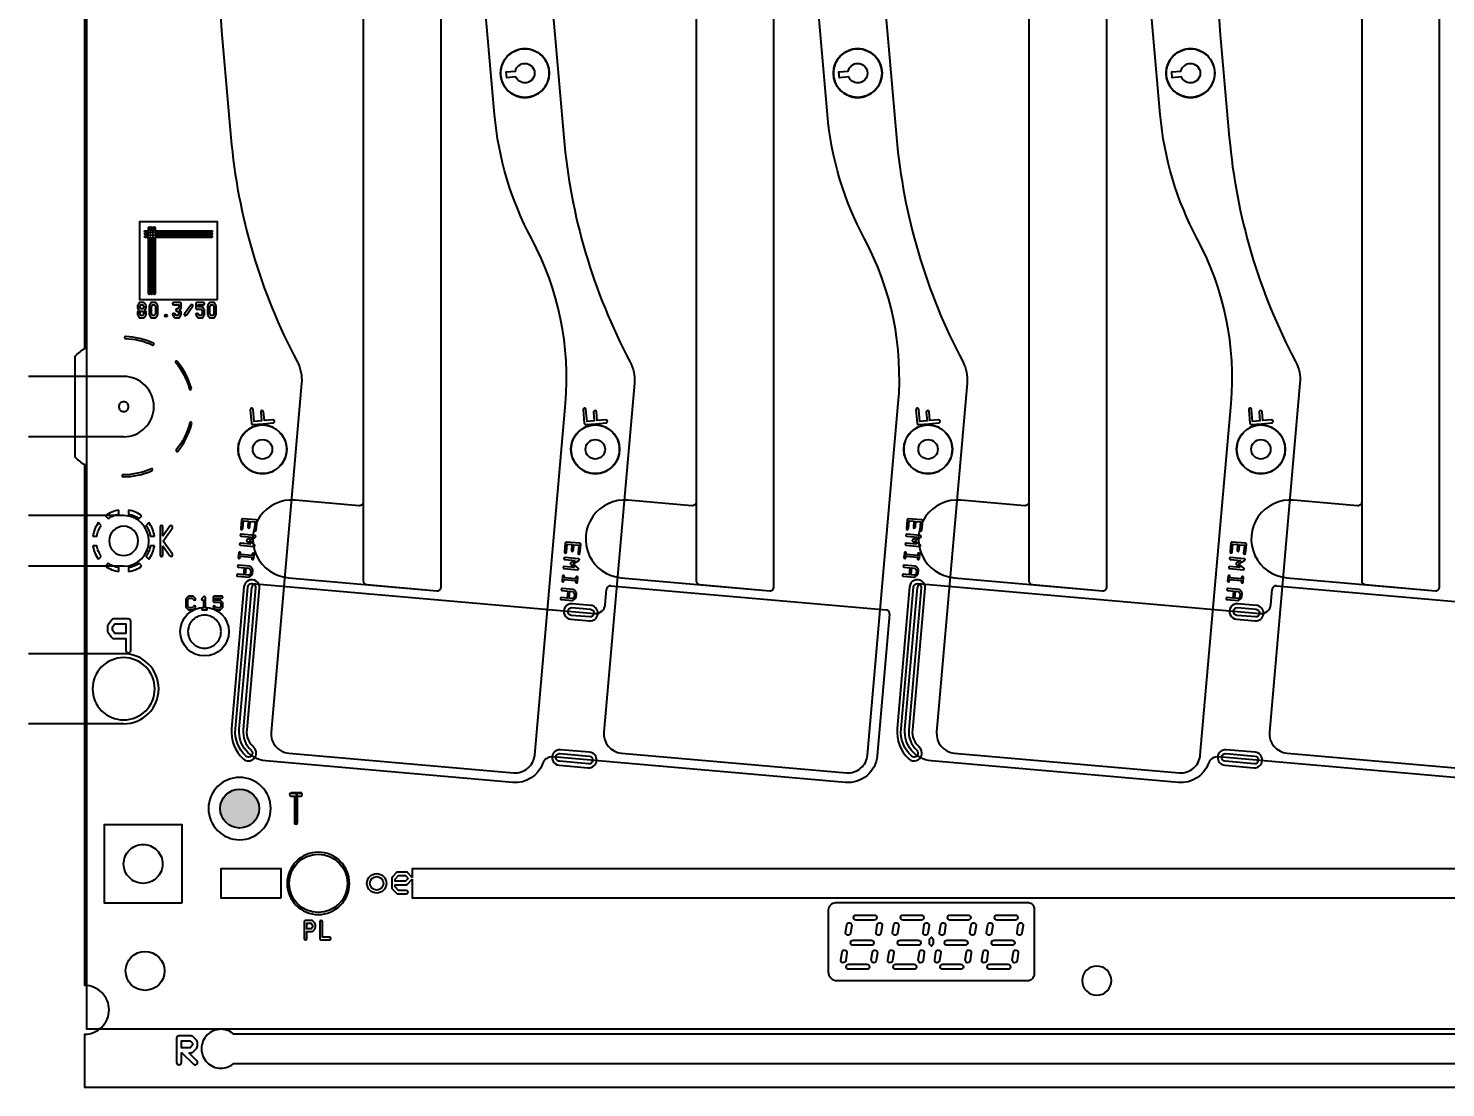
# Model space of a CAD drawing. Extents: x 2864 to 3941, y 2420 to 3182.
# Drawn here: x 3535 to 3607.8, y 2643.7 to 2698.1 of the extents above; entities that cross this region are included whole.
import ezdxf

# ---------------------------------------------------------------- set-up
doc = ezdxf.new("R2010")
doc.units = 0
for name, color, linetype in [('ada-b', 3, 'Continuous'), ('btr2_panel', 7, 'Continuous'), ('emi-panel', 2, 'Continuous'), ('emia-block-b', 5, 'Continuous')]:
    doc.layers.add(name, color=color, linetype=linetype)
doc.styles.get("Standard").update_dxf_attribs({"font": 'simplex.shx', "height": 2.7})

msp = doc.modelspace()

# ---------------------------------------------------------------- hatches: boundary and pattern name
at = {"layer": 'emia-block-b', "linetype": 'Continuous'}
msp.add_hatch(color=256, dxfattribs=at).paths.add_polyline_path([(3546.8821, 2658.02057, 1), (3544.8821, 2658.02057, 1)])

# ---------------------------------------------------------------- linework, layer by layer
at = {"layer": 'ada-b', "linetype": 'Continuous'}
for points in [[(3556.2348, 2669.41597), (3556.23502, 2731.70777, 0.440004), (3556.01759, 2731.907), (3552.41713, 2731.592, 0.388891), (3552.23456, 2731.39276), (3552.23462, 2673.78117, -0.440016), (3552.0172, 2673.58193), (3548.73462, 2673.86914, 1), (3548.38616, 2669.88432), (3556.01738, 2669.21674, 0.44002)], [(3556.23491, 2669.41598), (3556.23502, 2731.70777, 0.440004), (3556.01759, 2731.907), (3552.41713, 2731.592, 0.388891), (3552.23456, 2731.39276), (3552.23453, 2669.7309, 0.388895), (3552.41711, 2669.53166), (3556.01746, 2669.21672, 0.440063)], [(3573.3348, 2669.41597), (3573.33502, 2731.70777, 0.440004), (3573.11759, 2731.907), (3569.51713, 2731.592, 0.388891), (3569.33456, 2731.39276), (3569.33462, 2673.78117, -0.440016), (3569.1172, 2673.58193), (3565.83462, 2673.86914, 1), (3565.48616, 2669.88432), (3573.11738, 2669.21674, 0.44002)], [(3573.33491, 2669.41598), (3573.33502, 2731.70777, 0.440004), (3573.11759, 2731.907), (3569.51713, 2731.592, 0.388891), (3569.33456, 2731.39276), (3569.33453, 2669.7309, 0.388895), (3569.51711, 2669.53166), (3573.11746, 2669.21672, 0.440063)], [(3590.4348, 2669.41597), (3590.43502, 2731.70777, 0.440004), (3590.21759, 2731.907), (3586.61713, 2731.592, 0.388891), (3586.43456, 2731.39276), (3586.43462, 2673.78117, -0.440016), (3586.2172, 2673.58193), (3582.93462, 2673.86914, 1), (3582.58616, 2669.88432), (3590.21738, 2669.21674, 0.44002)], [(3590.43491, 2669.41598), (3590.43502, 2731.70777, 0.440004), (3590.21759, 2731.907), (3586.61713, 2731.592, 0.388891), (3586.43456, 2731.39276), (3586.43453, 2669.7309, 0.388895), (3586.61711, 2669.53166), (3590.21746, 2669.21672, 0.440063)], [(3607.5348, 2669.41597), (3607.53502, 2731.70777, 0.440004), (3607.31759, 2731.907), (3603.71713, 2731.592, 0.388891), (3603.53456, 2731.39276), (3603.53462, 2673.78117, -0.440016), (3603.3172, 2673.58193), (3600.03462, 2673.86914, 1), (3599.68616, 2669.88432), (3607.31738, 2669.21674, 0.44002)], [(3607.53491, 2669.41598), (3607.53502, 2731.70777, 0.440004), (3607.31759, 2731.907), (3603.71713, 2731.592, 0.388891), (3603.53456, 2731.39276), (3603.53453, 2669.7309, 0.388895), (3603.71711, 2669.53166), (3607.31746, 2669.21672, 0.440063)]]:
    msp.add_lwpolyline(points, format="xyb", close=True, dxfattribs=at)
at = {"layer": 'btr2_panel'}
for p, q in [((3539.67299, 2673.15358), (3539.67299, 2673.35643)), ((3538.77217, 2672.57334), (3538.62873, 2672.71678)), ((3546.37996, 2671.79704), (3546.68072, 2671.96164)), ((3580.57996, 2671.79704), (3580.88072, 2671.96164)), ((3538.62874, 2670.83538), (3538.77217, 2670.97882)), ((3563.01187, 2670.59784), (3563.31264, 2670.76244)), ((3597.21187, 2670.59784), (3597.51264, 2670.76244)), ((3544.07151, 2668.23197), (3544.17084, 2668.23197))]:
    msp.add_line(p, q, dxfattribs=at)
at = {"layer": 'btr2_panel', "linetype": 'Continuous'}
for points in [[(3791.92299, 2643.67608), (3537.92299, 2643.67608), (3537.92299, 2646.42608, 0.414215), (3539.17299, 2647.67608, 0.414215), (3537.92299, 2648.92608), (3537.92299, 2675.68276, -0.044688), (3537.42299, 2676.08572), (3537.42299, 2681.26645, -0.044688), (3537.92299, 2681.66941), (3537.92299, 2705.18838), (3543.92299, 2705.18838, 0.414239), (3543.99849, 2705.26388), (3543.99849, 2711.26388, 1), (3543.84749, 2711.26388), (3543.84749, 2705.33938), (3537.92299, 2705.33938), (3537.92299, 2714.18838, 0.414239), (3537.99849, 2714.26388), (3537.99849, 2720.18838), (3543.92299, 2720.18838, 1), (3543.92299, 2720.33938), (3537.92299, 2720.33938), (3537.92299, 2746.67608), (3537.92299, 2836.18276, -0.044688)], [(3540.01235, 2682.27497, 1), (3540.00987, 2682.175, -0.104159), (3541.41365, 2681.84277, 1), (3541.45624, 2681.93325)], [(3542.67027, 2681.00254, 1), (3542.59396, 2680.93792, -0.110712), (3543.30391, 2679.58127, 1), (3543.40051, 2679.60714)], [(3543.42104, 2677.82542, 1), (3543.32387, 2677.84905, -0.113199), (3542.62364, 2676.44976, 1), (3542.7008, 2676.38615)], [(3541.38736, 2675.38737, 1), (3541.34668, 2675.47873, -0.107328), (3539.89235, 2675.17621, 1), (3539.89148, 2675.07622)], [(3540.17299, 2673.35643), (3540.17299, 2673.15358, -0.106992), (3540.72025, 2672.9269), (3540.86368, 2673.07033)], [(3538.34264, 2672.02608), (3538.54549, 2672.02608, -0.106992), (3538.77217, 2672.57334)], [(3538.98229, 2673.07033), (3539.12573, 2672.9269, -0.106991), (3539.67299, 2673.15358)], [(3541.21724, 2672.71678), (3541.0738, 2672.57334, -0.106991), (3541.30048, 2672.02608), (3541.50333, 2672.02608)], [(3541.94032, 2672.01165), (3541.94032, 2672.491, 1), (3541.79032, 2672.491), (3541.79032, 2671.0506, 1), (3541.94032, 2671.0506), (3541.94032, 2671.52995)], [(3542.42375, 2671.09318), (3541.95642, 2671.7708), (3542.42375, 2672.44842, 1), (3542.30027, 2672.53358), (3541.94032, 2672.01165)], [(3546.68072, 2671.96164, 0.74498), (3546.6607, 2672.05535), (3545.96836, 2672.11592, 1), (3545.95965, 2672.0163), (3546.48785, 2671.97009)], [(3546.48785, 2671.97009), (3546.26616, 2671.84876, 0.537055), (3546.25913, 2671.7657), (3546.45616, 2671.60789)], [(3580.88072, 2671.96164, 0.74498), (3580.8607, 2672.05535), (3580.16836, 2672.11592, 1), (3580.15965, 2672.0163), (3580.68785, 2671.97009)], [(3580.68785, 2671.97009), (3580.46616, 2671.84876, 0.537055), (3580.45913, 2671.7657), (3580.65616, 2671.60789)], [(3538.77217, 2670.97882, -0.106993), (3538.54549, 2671.52608), (3538.34264, 2671.52608)], [(3541.50333, 2671.52608), (3541.30048, 2671.52608, -0.106992), (3541.0738, 2670.97882), (3541.21724, 2670.83538)], [(3541.94032, 2671.52995), (3542.30027, 2671.00802, 1), (3542.42375, 2671.09318)], [(3546.45616, 2671.60789), (3545.92796, 2671.65411, 1), (3545.91924, 2671.55449), (3546.61172, 2671.49391, 0.743963), (3546.64757, 2671.58272), (3546.37996, 2671.79704)], [(3580.65616, 2671.60789), (3580.12796, 2671.65411, 1), (3580.11924, 2671.55449), (3580.81172, 2671.49391, 0.743963), (3580.84757, 2671.58272), (3580.57996, 2671.79704)], [(3539.67299, 2670.19573), (3539.67299, 2670.39858, -0.106992), (3539.12573, 2670.62527), (3538.98229, 2670.48183)], [(3540.86368, 2670.48183), (3540.72025, 2670.62527, -0.106991), (3540.17299, 2670.39858), (3540.17299, 2670.19573)], [(3563.08808, 2670.40869), (3562.55988, 2670.4549, 1), (3562.55116, 2670.35528), (3563.24363, 2670.2947, 0.743963), (3563.27949, 2670.38352), (3563.01187, 2670.59784)], [(3563.31264, 2670.76244, 0.74498), (3563.29262, 2670.85614), (3562.60028, 2670.91671, 1), (3562.59157, 2670.81709), (3563.11977, 2670.77088)], [(3563.11977, 2670.77088), (3562.89807, 2670.64956, 0.537055), (3562.89104, 2670.56649), (3563.08808, 2670.40869)], [(3597.28808, 2670.40869), (3596.75988, 2670.4549, 1), (3596.75116, 2670.35528), (3597.44363, 2670.2947, 0.743963), (3597.47949, 2670.38352), (3597.21187, 2670.59784)], [(3597.51264, 2670.76244, 0.74498), (3597.49262, 2670.85614), (3596.80028, 2670.91671, 1), (3596.79157, 2670.81709), (3597.31977, 2670.77088)], [(3597.31977, 2670.77088), (3597.09807, 2670.64956, 0.537055), (3597.09104, 2670.56649), (3597.28808, 2670.40869)], [(3546.90066, 2669.35039, 1), (3546.10371, 2669.42012), (3545.46608, 2662.13235, 0.230922), (3546.06335, 2660.57684)], [(3581.10066, 2669.35039, 1), (3580.30371, 2669.42012), (3579.66608, 2662.13235, 0.230922), (3580.26335, 2660.57684)], [(3544.17084, 2668.23197, 1), (3544.17084, 2668.33197), (3544.12151, 2668.33197), (3544.12151, 2668.87799, 0.669786), (3544.036, 2668.91319), (3543.93681, 2668.81401, 1), (3544.00752, 2668.7433), (3544.02151, 2668.75728)], [(3546.19972, 2660.72314, -0.230922), (3545.66532, 2662.11492), (3546.30295, 2669.40269, -1), (3546.70143, 2669.36783)], [(3546.70143, 2669.36783), (3546.0638, 2662.08005, 0.230923), (3546.47247, 2661.01574, -1), (3546.19972, 2660.72314)], [(3546.06335, 2660.57684, 1), (3546.60884, 2661.16203, -0.230922), (3546.26304, 2662.06262), (3546.90066, 2669.35039)], [(3580.39972, 2660.72314, -0.230922), (3579.86532, 2662.11492), (3580.50295, 2669.40269, -1), (3580.90143, 2669.36783)], [(3580.90143, 2669.36783), (3580.2638, 2662.08005, 0.230923), (3580.67247, 2661.01574, -1), (3580.39972, 2660.72314)], [(3580.26335, 2660.57684, 1), (3580.80884, 2661.16203, -0.230922), (3580.46304, 2662.06262), (3581.10066, 2669.35039)], [(3544.02151, 2668.75728), (3544.02151, 2668.33197), (3543.97217, 2668.33197, 1), (3543.97217, 2668.23197), (3544.07151, 2668.23197)], [(3554.74228, 2654.47058, 0.072851), (3554.72749, 2654.49203), (3554.50895, 2654.72713, 0.209079), (3554.44281, 2654.75585), (3554.00616, 2654.75585, 0.209079), (3553.94003, 2654.72713), (3553.72148, 2654.49203, 0.190123), (3553.6974, 2654.43053), (3553.6974, 2654.19565)], [(3553.6974, 2654.19565), (3553.6974, 2653.96077, 0.190123), (3553.72148, 2653.89927), (3553.94003, 2653.66418, 0.209079), (3554.00616, 2653.63545), (3554.44303, 2653.63545, 1), (3554.44303, 2653.81545), (3554.04516, 2653.81545), (3553.8774, 2653.99592), (3553.8774, 2654.10565), (3554.44303, 2654.10565, 0.20993), (3554.50929, 2654.13475), (3554.72711, 2654.36907, 0.07439), (3554.74228, 2654.39092)], [(3549.77314, 2651.90807), (3549.77314, 2652.04979, 0.166398), (3549.75867, 2652.09274), (3549.6494, 2652.23512, 0.234442), (3549.59354, 2652.2625), (3549.26606, 2652.2625, 0.414239), (3549.19606, 2652.1925), (3549.19606, 2651.76535)], [(3549.19606, 2651.76535), (3549.19606, 2651.3382, 1), (3549.33606, 2651.3382), (3549.33606, 2651.69535), (3549.59354, 2651.69535, 0.234442), (3549.6494, 2651.72273), (3549.75867, 2651.86512, 0.166397), (3549.77314, 2651.90807)], [(3543.7168, 2645.80096), (3543.7168, 2646.00792, 0.200077), (3543.6798, 2646.09669), (3543.47362, 2646.30287, 0.200077), (3543.38485, 2646.33987), (3542.76399, 2646.33987, 0.414226), (3542.63899, 2646.21487), (3542.63899, 2645.59401)], [(3543.27272, 2645.46901), (3543.38485, 2645.46901, 0.200077), (3543.47362, 2645.50601), (3543.6798, 2645.71219, 0.200077), (3543.7168, 2645.80096)], [(3542.63899, 2645.59401), (3542.63899, 2644.97315, 1), (3542.88899, 2644.97315), (3542.88899, 2645.46901), (3542.91917, 2645.46901), (3543.50342, 2644.88476, 1), (3543.68019, 2645.06154), (3543.27272, 2645.46901)]]:
    msp.add_lwpolyline(points, format="xyb", dxfattribs=at)
for points in [[(3562.62299, 2678.84536, 0.145892), (3560.88788, 2687.29719, -0.101585), (3558.98035, 2693.69528), (3558.501, 2699.17421, -0.152268), (3560.60892, 2708.82848, 0.152268), (3562.52597, 2717.61012), (3560.35841, 2742.38538, 0.414215), (3559.27507, 2743.29442), (3547.71928, 2742.28342, 0.414215), (3546.81024, 2741.20007), (3548.96427, 2716.57941, -0.151039), (3548.71521, 2715.42479, 0.151026), (3544.95283, 2697.9889), (3545.43217, 2692.50997, 0.100411), (3548.83641, 2680.99401, -0.144694), (3549.0619, 2679.88277), (3547.4932, 2661.95482, 0.414156), (3548.40229, 2660.87153), (3559.95812, 2659.86035, 0.414232), (3561.04148, 2660.76932)], [(3579.72299, 2678.84536, 0.145892), (3577.98788, 2687.29719, -0.101585), (3576.08035, 2693.69528), (3575.601, 2699.17421, -0.152268), (3577.70892, 2708.82848, 0.152268), (3579.62597, 2717.61012), (3577.45841, 2742.38538, 0.414215), (3576.37507, 2743.29442), (3564.81928, 2742.28342, 0.414215), (3563.91024, 2741.20007), (3566.06427, 2716.57941, -0.151039), (3565.81521, 2715.42479, 0.151026), (3562.05283, 2697.9889), (3562.53217, 2692.50997, 0.100411), (3565.93641, 2680.99401, -0.144694), (3566.1619, 2679.88277), (3564.5932, 2661.95482, 0.414156), (3565.50229, 2660.87153), (3577.05812, 2659.86035, 0.414232), (3578.14148, 2660.76932)], [(3596.82299, 2678.84536, 0.145892), (3595.08788, 2687.29719, -0.101585), (3593.18035, 2693.69528), (3592.701, 2699.17421, -0.152268), (3594.80892, 2708.82848, 0.152268), (3596.72597, 2717.61012), (3594.55841, 2742.38538, 0.414215), (3593.47507, 2743.29442), (3581.91928, 2742.28342, 0.414215), (3581.01024, 2741.20007), (3583.16427, 2716.57941, -0.151039), (3582.91521, 2715.42479, 0.151026), (3579.15283, 2697.9889), (3579.63217, 2692.50997, 0.100411), (3583.03641, 2680.99401, -0.144694), (3583.2619, 2679.88277), (3581.6932, 2661.95482, 0.414156), (3582.60229, 2660.87153), (3594.15812, 2659.86035, 0.414232), (3595.24148, 2660.76932)], [(3613.92299, 2678.84536, 0.145892), (3612.18788, 2687.29719, -0.101585), (3610.28035, 2693.69528), (3609.801, 2699.17421, -0.152268), (3611.90892, 2708.82848, 0.152268), (3613.82597, 2717.61012), (3611.65841, 2742.38538, 0.414215), (3610.57507, 2743.29442), (3599.01928, 2742.28342, 0.414215), (3598.11024, 2741.20007), (3600.26427, 2716.57941, -0.151039), (3600.01521, 2715.42479, 0.151026), (3596.25283, 2697.9889), (3596.73217, 2692.50997, 0.100411), (3600.13641, 2680.99401, -0.144694), (3600.3619, 2679.88277), (3598.7932, 2661.95482, 0.414156), (3599.70229, 2660.87153), (3611.25812, 2659.86035, 0.414232), (3612.34148, 2660.76932)], [(3561.78671, 2695.816, 0.414215), (3560.53671, 2697.066, 0.414215), (3559.28671, 2695.816, 0.414215), (3560.53671, 2694.566, 0.414215)], [(3578.88671, 2695.816, 0.414215), (3577.63671, 2697.066, 0.414215), (3576.38671, 2695.816, 0.414215), (3577.63671, 2694.566, 0.414215)], [(3595.98671, 2695.816, 0.414215), (3594.73671, 2697.066, 0.414215), (3593.48671, 2695.816, 0.414215), (3594.73671, 2694.566, 0.414215)], [(3561.03671, 2695.816, -0.414217), (3560.53671, 2695.316, -0.303552), (3560.07463, 2695.625), (3559.60226, 2695.58368), (3559.57612, 2695.88254), (3560.04849, 2695.92386, -0.351876), (3560.53671, 2696.316, -0.414217)], [(3578.13671, 2695.816, -0.414217), (3577.63671, 2695.316, -0.303552), (3577.17463, 2695.625), (3576.70226, 2695.58368), (3576.67612, 2695.88254), (3577.14849, 2695.92386, -0.351876), (3577.63671, 2696.316, -0.414217)], [(3595.23671, 2695.816, -0.414217), (3594.73671, 2695.316, -0.303552), (3594.27463, 2695.625), (3593.80226, 2695.58368), (3593.77612, 2695.88254), (3594.24849, 2695.92386, -0.351876), (3594.73671, 2696.316, -0.414217)], [(3544.43467, 2687.37715), (3541.53706, 2687.37715), (3541.53706, 2684.47954, -1), (3541.45677, 2684.47954), (3541.45677, 2687.37715), (3541.40676, 2687.37715), (3541.40676, 2684.47954, -1), (3541.32647, 2684.47954), (3541.32647, 2687.37715), (3541.27646, 2687.37715), (3541.27646, 2684.47954, -1), (3541.19617, 2684.47954), (3541.19617, 2687.37715), (3541.03516, 2687.37715, -1), (3541.03516, 2687.45744), (3541.19617, 2687.45744), (3541.19617, 2687.50745), (3541.03516, 2687.50745, -1), (3541.03516, 2687.58774), (3541.19617, 2687.58774), (3541.19617, 2687.63775), (3541.03516, 2687.63775, -1), (3541.03516, 2687.71804), (3541.19617, 2687.71804), (3541.19617, 2687.87905, -1), (3541.27646, 2687.87905), (3541.27646, 2687.71804), (3541.32647, 2687.71804), (3541.32647, 2687.87905, -1), (3541.40676, 2687.87905), (3541.40676, 2687.71804), (3541.45677, 2687.71804), (3541.45677, 2687.87905, -1), (3541.53706, 2687.87905), (3541.53706, 2687.71804), (3544.43467, 2687.71804, -1), (3544.43467, 2687.63775), (3541.53706, 2687.63775), (3541.53706, 2687.58774), (3544.43467, 2687.58774, -1), (3544.43467, 2687.50745), (3541.53706, 2687.50745), (3541.53706, 2687.45744), (3544.43467, 2687.45744, -1)], [(3541.07459, 2683.41048), (3541.07459, 2683.52306, 0.156474), (3541.06341, 2683.55795), (3541.00856, 2683.63564), (3541.06341, 2683.71334, 0.156461), (3541.07459, 2683.74823), (3541.07459, 2683.86081, 0.156474), (3541.06341, 2683.8957), (3540.98434, 2684.0077, 0.245285), (3540.93512, 2684.03339), (3540.77618, 2684.03339, 0.245298), (3540.72696, 2684.0077), (3540.6479, 2683.8957, 0.156461), (3540.63671, 2683.86081), (3540.63671, 2683.74823, 0.156474), (3540.6479, 2683.71334), (3540.70274, 2683.63564), (3540.6479, 2683.55795, 0.156461), (3540.63671, 2683.52306), (3540.63671, 2683.41048, 0.156474), (3540.6479, 2683.37559), (3540.72696, 2683.26358, 0.245285), (3540.77618, 2683.2379), (3540.93512, 2683.2379, 0.245298), (3540.98434, 2683.26358), (3541.06341, 2683.37559, 0.156461)], [(3541.67459, 2683.41048), (3541.67459, 2683.86081, 0.156474), (3541.66341, 2683.8957), (3541.58434, 2684.0077, 0.245285), (3541.53512, 2684.03339), (3541.37618, 2684.03339, 0.245298), (3541.32696, 2684.0077), (3541.2479, 2683.8957, 0.156461), (3541.23671, 2683.86081), (3541.23671, 2683.41048, 0.156474), (3541.2479, 2683.37559), (3541.32696, 2683.26358, 0.245285), (3541.37618, 2683.2379), (3541.53512, 2683.2379, 0.245298), (3541.58434, 2683.26358), (3541.66341, 2683.37559, 0.156461)], [(3542.87459, 2683.41048), (3542.87459, 2683.52306, 0.156474), (3542.86341, 2683.55795), (3542.80856, 2683.63564), (3542.86341, 2683.71334, 0.156461), (3542.87459, 2683.74823), (3542.87459, 2683.97339, 0.414245), (3542.81459, 2684.03339), (3542.49671, 2684.03339, 1), (3542.49671, 2683.91339), (3542.75459, 2683.91339), (3542.75459, 2683.76727), (3542.70404, 2683.69564), (3542.65565, 2683.69564, 1), (3542.65565, 2683.57564), (3542.70404, 2683.57564), (3542.75459, 2683.50402), (3542.75459, 2683.42952), (3542.70404, 2683.3579), (3542.60727, 2683.3579), (3542.54573, 2683.44508, 1), (3542.4477, 2683.37588), (3542.52696, 2683.26358, 0.245285), (3542.57618, 2683.2379), (3542.73512, 2683.2379, 0.245298), (3542.78434, 2683.26358), (3542.86341, 2683.37559, 0.156461)], [(3543.46361, 2683.82621, 1), (3543.36558, 2683.89541), (3543.0477, 2683.44508, 1), (3543.14573, 2683.37588)], [(3544.07459, 2683.41048), (3544.07459, 2683.63564, 0.156474), (3544.06341, 2683.67053), (3543.98434, 2683.78254, 0.245285), (3543.93512, 2683.80823), (3543.75671, 2683.80823), (3543.75671, 2683.91339), (3544.01459, 2683.91339, 1), (3544.01459, 2684.03339), (3543.69671, 2684.03339, 0.414245), (3543.63671, 2683.97339), (3543.63671, 2683.74823, 0.414245), (3543.69671, 2683.68823), (3543.90404, 2683.68823), (3543.95459, 2683.6166), (3543.95459, 2683.42952), (3543.90404, 2683.3579), (3543.80727, 2683.3579), (3543.74573, 2683.44508, 1), (3543.6477, 2683.37588), (3543.72696, 2683.26358, 0.245285), (3543.77618, 2683.2379), (3543.93512, 2683.2379, 0.245298), (3543.98434, 2683.26358), (3544.06341, 2683.37559, 0.156461)], [(3544.67459, 2683.41048), (3544.67459, 2683.86081, 0.156474), (3544.66341, 2683.8957), (3544.58434, 2684.0077, 0.245285), (3544.53512, 2684.03339), (3544.37618, 2684.03339, 0.245298), (3544.32696, 2684.0077), (3544.2479, 2683.8957, 0.156461), (3544.23671, 2683.86081), (3544.23671, 2683.41048, 0.156474), (3544.2479, 2683.37559), (3544.32696, 2683.26358, 0.245285), (3544.37618, 2683.2379), (3544.53512, 2683.2379, 0.245298), (3544.58434, 2683.26358), (3544.66341, 2683.37559, 0.156461)], [(3540.17299, 2678.67608, 0.414222), (3539.92299, 2678.92608, 0.414222), (3539.67299, 2678.67608, 0.414222), (3539.92299, 2678.42608, 0.414222)], [(3547.60852, 2677.84674, 1), (3547.59544, 2677.99617), (3547.15062, 2677.95726), (3547.1117, 2678.40208, 1), (3546.96227, 2678.389), (3547.00119, 2677.94418), (3546.63108, 2677.9118), (3546.57701, 2678.52981, 1), (3546.42758, 2678.51673), (3546.48819, 2677.82401, 0.414234), (3546.56944, 2677.75584), (3547.08853, 2677.80125), (3547.08943, 2677.80133)], [(3564.70852, 2677.84674, 1), (3564.69544, 2677.99617), (3564.25062, 2677.95726), (3564.2117, 2678.40208, 1), (3564.06227, 2678.389), (3564.10119, 2677.94418), (3563.73108, 2677.9118), (3563.67701, 2678.52981, 1), (3563.52758, 2678.51673), (3563.58819, 2677.82401, 0.414234), (3563.66944, 2677.75584), (3564.18853, 2677.80125), (3564.18943, 2677.80133)], [(3581.80852, 2677.84674, 1), (3581.79544, 2677.99617), (3581.35062, 2677.95726), (3581.3117, 2678.40208, 1), (3581.16227, 2678.389), (3581.20119, 2677.94418), (3580.83108, 2677.9118), (3580.77701, 2678.52981, 1), (3580.62758, 2678.51673), (3580.68819, 2677.82401, 0.414234), (3580.76944, 2677.75584), (3581.28853, 2677.80125), (3581.28943, 2677.80133)], [(3598.90852, 2677.84674, 1), (3598.89544, 2677.99617), (3598.45062, 2677.95726), (3598.4117, 2678.40208, 1), (3598.26227, 2678.389), (3598.30119, 2677.94418), (3597.93108, 2677.9118), (3597.87701, 2678.52981, 1), (3597.72758, 2678.51673), (3597.78819, 2677.82401, 0.414234), (3597.86944, 2677.75584), (3598.38853, 2677.80125), (3598.38943, 2677.80133)], [(3548.30427, 2676.4851, 0.414215), (3547.05427, 2677.7351, 0.414215), (3545.80427, 2676.4851, 0.414215), (3547.05427, 2675.2351, 0.414215)], [(3565.40427, 2676.4851, 0.414215), (3564.15427, 2677.7351, 0.414215), (3562.90427, 2676.4851, 0.414215), (3564.15427, 2675.2351, 0.414215)], [(3582.50427, 2676.4851, 0.414215), (3581.25427, 2677.7351, 0.414215), (3580.00427, 2676.4851, 0.414215), (3581.25427, 2675.2351, 0.414215)], [(3599.60427, 2676.4851, 0.414215), (3598.35427, 2677.7351, 0.414215), (3597.10427, 2676.4851, 0.414215), (3598.35427, 2675.2351, 0.414215)], [(3547.55427, 2676.4851, -0.414217), (3547.05427, 2675.9851, -0.414217), (3546.55427, 2676.4851, -0.414217), (3547.05427, 2676.9851, -0.414217)], [(3564.65427, 2676.4851, -0.414217), (3564.15427, 2675.9851, -0.414217), (3563.65427, 2676.4851, -0.414217), (3564.15427, 2676.9851, -0.414217)], [(3581.75427, 2676.4851, -0.414217), (3581.25427, 2675.9851, -0.414217), (3580.75427, 2676.4851, -0.414217), (3581.25427, 2676.9851, -0.414217)], [(3598.85427, 2676.4851, -0.414217), (3598.35427, 2675.9851, -0.414217), (3597.85427, 2676.4851, -0.414217), (3598.35427, 2676.9851, -0.414217)], [(3546.77625, 2672.7981, 0.414255), (3546.7308, 2672.85227), (3546.03808, 2672.91287, 0.414249), (3545.98392, 2672.86742), (3545.94352, 2672.40561, 1), (3546.04313, 2672.3969), (3546.07918, 2672.8089), (3546.32592, 2672.78731), (3546.29998, 2672.49076, 1), (3546.39959, 2672.48205), (3546.42554, 2672.7786), (3546.67228, 2672.75701), (3546.63623, 2672.34501, 1), (3546.73585, 2672.33629)], [(3580.97625, 2672.7981, 0.414255), (3580.9308, 2672.85227), (3580.23808, 2672.91287, 0.414249), (3580.18392, 2672.86742), (3580.14352, 2672.40561, 1), (3580.24313, 2672.3969), (3580.27918, 2672.8089), (3580.52592, 2672.78731), (3580.49998, 2672.49076, 1), (3580.59959, 2672.48205), (3580.62554, 2672.7786), (3580.87228, 2672.75701), (3580.83623, 2672.34501, 1), (3580.93585, 2672.33629)], [(3540.67299, 2671.77608, 0.414216), (3539.92299, 2672.52608, 0.414216), (3539.17299, 2671.77608, 0.414216), (3539.92299, 2671.02608, 0.414216)], [(3546.6267, 2671.08874, 1), (3546.52708, 2671.09746), (3546.52134, 2671.03181), (3545.92825, 2671.0837), (3545.93399, 2671.14934, 1), (3545.83437, 2671.15806), (3545.81417, 2670.92715, 1), (3545.91379, 2670.91844), (3545.91953, 2670.98408), (3546.51263, 2670.93219), (3546.50688, 2670.86655, 1), (3546.6065, 2670.85783)], [(3563.40817, 2671.5989, 0.414255), (3563.36272, 2671.65307), (3562.67, 2671.71367, 0.414249), (3562.61584, 2671.66822), (3562.57544, 2671.20641, 1), (3562.67505, 2671.19769), (3562.7111, 2671.60969), (3562.95784, 2671.58811), (3562.93189, 2671.29156, 1), (3563.03151, 2671.28284), (3563.05745, 2671.57939), (3563.30419, 2671.55781), (3563.26815, 2671.1458, 1), (3563.36777, 2671.13709)], [(3580.8267, 2671.08874, 1), (3580.72708, 2671.09746), (3580.72134, 2671.03181), (3580.12825, 2671.0837), (3580.13399, 2671.14934, 1), (3580.03437, 2671.15806), (3580.01417, 2670.92715, 1), (3580.11379, 2670.91844), (3580.11953, 2670.98408), (3580.71263, 2670.93219), (3580.70688, 2670.86655, 1), (3580.8065, 2670.85783)], [(3597.60817, 2671.5989, 0.414255), (3597.56272, 2671.65307), (3596.87, 2671.71367, 0.414249), (3596.81584, 2671.66822), (3596.77544, 2671.20641, 1), (3596.87505, 2671.19769), (3596.9111, 2671.60969), (3597.15784, 2671.58811), (3597.13189, 2671.29156, 1), (3597.23151, 2671.28284), (3597.25745, 2671.57939), (3597.50419, 2671.55781), (3597.46815, 2671.1458, 1), (3597.56777, 2671.13709)], [(3546.55698, 2670.29178, 0.200109), (3546.54533, 2670.32845), (3546.44026, 2670.45367, 0.200125), (3546.40618, 2670.4715), (3545.82891, 2670.52201, 1), (3545.8202, 2670.42239), (3546.11675, 2670.39644), (3546.08506, 2670.03425), (3545.78851, 2670.0602, 1), (3545.77979, 2669.96058), (3546.35706, 2669.91007, 0.200133), (3546.39372, 2669.92172), (3546.51894, 2670.02679, 0.200125), (3546.53678, 2670.06088)], [(3580.75698, 2670.29178, 0.200109), (3580.74533, 2670.32845), (3580.64026, 2670.45367, 0.200125), (3580.60618, 2670.4715), (3580.02891, 2670.52201, 1), (3580.0202, 2670.42239), (3580.31675, 2670.39644), (3580.28506, 2670.03425), (3579.98851, 2670.0602, 1), (3579.97979, 2669.96058), (3580.55706, 2669.91007, 0.200133), (3580.59372, 2669.92172), (3580.71894, 2670.02679, 0.200125), (3580.73678, 2670.06088)], [(3563.25862, 2669.88953, 1), (3563.159, 2669.89825), (3563.15326, 2669.83261), (3562.56016, 2669.88449), (3562.56591, 2669.95014, 1), (3562.46629, 2669.95885), (3562.44609, 2669.72795, 1), (3562.54571, 2669.71923), (3562.55145, 2669.78487), (3563.14454, 2669.73299), (3563.1388, 2669.66734, 1), (3563.23842, 2669.65863)], [(3597.45862, 2669.88953, 1), (3597.359, 2669.89825), (3597.35326, 2669.83261), (3596.76016, 2669.88449), (3596.76591, 2669.95014, 1), (3596.66629, 2669.95885), (3596.64609, 2669.72795, 1), (3596.74571, 2669.71923), (3596.75145, 2669.78487), (3597.34454, 2669.73299), (3597.3388, 2669.66734, 1), (3597.43842, 2669.65863)], [(3543.60554, 2668.34595, 1), (3543.53483, 2668.41666), (3543.45013, 2668.33197), (3543.29288, 2668.33197), (3543.22283, 2668.40201), (3543.22283, 2668.75794), (3543.29288, 2668.82799), (3543.45013, 2668.82799), (3543.53483, 2668.7433, 1), (3543.60554, 2668.81401), (3543.50635, 2668.91319, 0.200121), (3543.47084, 2668.92799), (3543.27217, 2668.92799, 0.200121), (3543.23666, 2668.91319), (3543.13763, 2668.81416, 0.200121), (3543.12283, 2668.77865), (3543.12283, 2668.3813, 0.200121), (3543.13763, 2668.34579), (3543.23666, 2668.24677, 0.200121), (3543.27217, 2668.23197), (3543.47084, 2668.23197, 0.200121), (3543.50635, 2668.24677)], [(3545.02018, 2668.3813), (3545.02018, 2668.57998, 0.200121), (3545.00538, 2668.61549), (3544.90635, 2668.71452, 0.200121), (3544.87084, 2668.72932), (3544.62283, 2668.72932), (3544.62283, 2668.82799), (3544.97018, 2668.82799, 1), (3544.97018, 2668.92799), (3544.57283, 2668.92799, 0.414253), (3544.52283, 2668.87799), (3544.52283, 2668.67932, 0.414253), (3544.57283, 2668.62932), (3544.85013, 2668.62932), (3544.92018, 2668.55927), (3544.92018, 2668.40201), (3544.85013, 2668.33197), (3544.69288, 2668.33197), (3544.60819, 2668.41666, 1), (3544.53748, 2668.34595), (3544.63666, 2668.24677, 0.200121), (3544.67217, 2668.23197), (3544.87084, 2668.23197, 0.200121), (3544.90635, 2668.24677), (3545.00538, 2668.34579, 0.200121)], [(3563.18889, 2669.09258, 0.200109), (3563.17725, 2669.12924), (3563.07218, 2669.25446, 0.200125), (3563.03809, 2669.2723), (3562.46083, 2669.3228, 1), (3562.45212, 2669.22318), (3562.74866, 2669.19724), (3562.71698, 2668.83505), (3562.42043, 2668.86099, 1), (3562.41171, 2668.76137), (3562.98897, 2668.71087, 0.200133), (3563.02564, 2668.72252), (3563.15086, 2668.82759, 0.200125), (3563.1687, 2668.86167)], [(3597.38889, 2669.09258, 0.200109), (3597.37725, 2669.12924), (3597.27218, 2669.25446, 0.200125), (3597.23809, 2669.2723), (3596.66083, 2669.3228, 1), (3596.65212, 2669.22318), (3596.94866, 2669.19724), (3596.91698, 2668.83505), (3596.62043, 2668.86099, 1), (3596.61171, 2668.76137), (3597.18897, 2668.71087, 0.200133), (3597.22564, 2668.72252), (3597.35086, 2668.82759, 0.200125), (3597.3687, 2668.86167)], [(3563.921, 2668.46384), (3562.97004, 2668.54702, 1), (3562.90032, 2667.75007), (3563.85128, 2667.66688, 1)], [(3563.90357, 2668.2646, -1), (3563.86871, 2667.86612), (3562.91775, 2667.94931, -1), (3562.95261, 2668.34779)], [(3598.121, 2668.46384), (3597.17004, 2668.54702, 1), (3597.10032, 2667.75007), (3598.05128, 2667.66688, 1)], [(3598.10357, 2668.2646, -1), (3598.06871, 2667.86612), (3597.11775, 2667.94931, -1), (3597.15261, 2668.34779)], [(3540.28329, 2666.1443), (3540.28329, 2666.8936), (3540.28329, 2667.6429, 0.414226), (3540.15829, 2667.7679), (3539.40645, 2667.7679, 0.235848), (3539.30652, 2667.718), (3539.11891, 2667.46954, 0.163746), (3539.09349, 2667.39398), (3539.09349, 2667.14252, 0.163734), (3539.11891, 2667.06697), (3539.30652, 2666.81851, 0.23584), (3539.40645, 2666.7686), (3540.03329, 2666.7686), (3540.03329, 2666.1443, 1)], [(3544.92675, 2667.11532, 0.414215), (3544.07675, 2667.96532, 0.414215), (3543.22675, 2667.11532, 0.414215), (3544.07675, 2666.26532, 0.414215)], [(3541.52299, 2664.17608, 0.414215), (3539.92299, 2665.77608, 0.414215), (3538.32299, 2664.17608, 0.414215), (3539.92299, 2662.57608, 0.414215)], [(3563.86078, 2660.91478), (3562.36806, 2661.0454, 1), (3562.29833, 2660.24845), (3563.79105, 2660.11783, 1)], [(3598.06078, 2660.91478), (3596.56806, 2661.0454, 1), (3596.49833, 2660.24845), (3597.99105, 2660.11783, 1)], [(3563.84335, 2660.71554, -1), (3563.80848, 2660.31707), (3562.31576, 2660.44769, -1), (3562.35063, 2660.84616)], [(3598.04335, 2660.71554, -1), (3598.00848, 2660.31707), (3596.51576, 2660.44769, -1), (3596.55063, 2660.84616)], [(3547.48204, 2658.02057, 0.414214), (3545.8821, 2659.62052, 0.414214), (3544.28215, 2658.02057, 0.414214), (3545.8821, 2656.42063, 0.414214)], [(3549.02112, 2658.66049, 1), (3549.02112, 2658.81049), (3548.77278, 2658.81049), (3548.52443, 2658.81049, 1), (3548.52443, 2658.66049), (3548.69778, 2658.66049), (3548.69778, 2657.29509, 1), (3548.84778, 2657.29509), (3548.84778, 2658.66049)], [(3541.92299, 2655.17608, -0.414216), (3540.92299, 2654.17608, -0.414216), (3539.92299, 2655.17608, -0.414216), (3540.92299, 2656.17608, -0.414216)], [(3551.52299, 2654.17608, 0.414215), (3549.92299, 2655.77608, 0.414215), (3548.32299, 2654.17608, 0.414215), (3549.92299, 2652.57608, 0.414215)], [(3586.7203, 2649.53398), (3586.7203, 2652.85676, 0.41422), (3586.40756, 2653.1695), (3576.49415, 2653.1695, 0.414218), (3576.12568, 2652.80103), (3576.12568, 2649.62933, 0.414218), (3576.57235, 2649.18266), (3586.36898, 2649.18266, 0.414219)], [(3550.50314, 2651.2682, 1), (3550.50314, 2651.4082), (3550.13606, 2651.4082), (3550.13606, 2652.1925, 1), (3549.99606, 2652.1925), (3549.99606, 2651.3382, 0.414239), (3550.06606, 2651.2682)], [(3578.49109, 2652.29248), (3577.55383, 2652.29248, -1), (3577.55383, 2652.54648), (3578.49109, 2652.54648, -1)], [(3580.90409, 2652.29248), (3579.96683, 2652.29248, -1), (3579.96683, 2652.54648), (3580.90409, 2652.54648, -1)], [(3583.31709, 2652.29248), (3582.37983, 2652.29248, -1), (3582.37983, 2652.54648), (3583.31709, 2652.54648, -1)], [(3585.73517, 2652.29248), (3584.79791, 2652.29248, -1), (3584.79791, 2652.54648), (3585.73517, 2652.54648, -1)], [(3577.33121, 2652.00797), (3577.26771, 2651.61681, -1), (3577.01699, 2651.65751), (3577.08049, 2652.04867, -1)], [(3578.89344, 2652.00368), (3578.83248, 2651.61252, -1), (3578.58151, 2651.65163), (3578.64247, 2652.04279, -1)], [(3579.74421, 2652.00797), (3579.68071, 2651.61681, -1), (3579.42999, 2651.65751), (3579.49349, 2652.04867, -1)], [(3581.30644, 2652.00368), (3581.24548, 2651.61252, -1), (3580.99451, 2651.65163), (3581.05547, 2652.04279, -1)], [(3582.15721, 2652.00797), (3582.09371, 2651.61681, -1), (3581.84299, 2651.65751), (3581.90649, 2652.04867, -1)], [(3583.71944, 2652.00368), (3583.65848, 2651.61252, -1), (3583.40751, 2651.65163), (3583.46847, 2652.04279, -1)], [(3584.57529, 2652.00797), (3584.51179, 2651.61681, -1), (3584.26107, 2651.65751), (3584.32457, 2652.04867, -1)], [(3586.13993, 2652.00289), (3586.07643, 2651.61173, -1), (3585.82571, 2651.65243), (3585.88921, 2652.04359, -1)], [(3577.08487, 2650.60106), (3577.02137, 2650.20482, -1), (3576.77057, 2650.24501), (3576.83407, 2650.64125, -1)], [(3578.33615, 2650.99708), (3577.39889, 2650.99708, -1), (3577.39889, 2651.25108), (3578.33615, 2651.25108, -1)], [(3578.6471, 2650.60185), (3578.58614, 2650.20561, -1), (3578.33509, 2650.24423), (3578.39605, 2650.64047, -1)], [(3579.49787, 2650.60106), (3579.43437, 2650.20482, -1), (3579.18357, 2650.24501), (3579.24707, 2650.64125, -1)], [(3580.74915, 2650.99708), (3579.81189, 2650.99708, -1), (3579.81189, 2651.25108), (3580.74915, 2651.25108, -1)], [(3581.0601, 2650.60185), (3580.99914, 2650.20561, -1), (3580.74809, 2650.24423), (3580.80905, 2650.64047, -1)], [(3581.91087, 2650.60106), (3581.84737, 2650.20482, -1), (3581.59657, 2650.24501), (3581.66007, 2650.64125, -1)], [(3583.16215, 2650.99708), (3582.22489, 2650.99708, -1), (3582.22489, 2651.25108), (3583.16215, 2651.25108, -1)], [(3583.4731, 2650.60185), (3583.41214, 2650.20561, -1), (3583.16109, 2650.24423), (3583.22205, 2650.64047, -1)], [(3584.33149, 2650.60106), (3584.26799, 2650.20482, -1), (3584.01719, 2650.24501), (3584.08069, 2650.64125, -1)], [(3585.57769, 2650.99708), (3584.64297, 2650.99708, -1), (3584.64297, 2651.25108), (3585.57769, 2651.25108, -1)], [(3585.89118, 2650.60185), (3585.83022, 2650.20561, -1), (3585.57917, 2650.24423), (3585.64013, 2650.64047, -1)], [(3578.11517, 2649.76264), (3577.17537, 2649.76264, -1), (3577.17537, 2650.01664), (3578.11517, 2650.01664, -1)], [(3580.52817, 2649.76264), (3579.58837, 2649.76264, -1), (3579.58837, 2650.01664), (3580.52817, 2650.01664, -1)], [(3582.94117, 2649.76264), (3582.00137, 2649.76264, -1), (3582.00137, 2650.01664), (3582.94117, 2650.01664, -1)], [(3585.35925, 2649.76264), (3584.41945, 2649.76264, -1), (3584.41945, 2650.01664), (3585.35925, 2650.01664, -1)], [(3590.67299, 2649.17608, 0.414216), (3589.92299, 2649.92608, 0.414216), (3589.17299, 2649.17608, 0.414216), (3589.92299, 2648.42608, 0.414216)], [(3784.32589, 2644.92608, 1), (3784.32589, 2646.42608), (3545.58442, 2646.42608, 0.182679), (3544.92299, 2646.67608, 0.414216), (3543.92299, 2645.67608, 0.414216), (3544.92299, 2644.67608, 0.182679), (3545.58442, 2644.92608)]]:
    msp.add_lwpolyline(points, format="xyb", close=True, dxfattribs=at)
for points in [[(3544.73671, 2684.1779), (3544.73671, 2688.1779), (3540.73671, 2688.1779), (3540.73671, 2684.1779)], [(3541.32647, 2687.58774), (3541.32647, 2687.63775), (3541.27646, 2687.63775), (3541.27646, 2687.58774)], [(3541.32647, 2687.45744), (3541.32647, 2687.50745), (3541.27646, 2687.50745), (3541.27646, 2687.45744)], [(3541.45677, 2687.58774), (3541.45677, 2687.63775), (3541.40676, 2687.63775), (3541.40676, 2687.58774)], [(3541.45677, 2687.45744), (3541.45677, 2687.50745), (3541.40676, 2687.50745), (3541.40676, 2687.45744)], [(3540.95459, 2683.76727), (3540.90404, 2683.69564), (3540.80727, 2683.69564), (3540.75671, 2683.76727), (3540.75671, 2683.84177), (3540.80727, 2683.91339), (3540.90404, 2683.91339), (3540.95459, 2683.84177)], [(3540.95459, 2683.42952), (3540.90404, 2683.3579), (3540.80727, 2683.3579), (3540.75671, 2683.42952), (3540.75671, 2683.50402), (3540.80727, 2683.57564), (3540.90404, 2683.57564), (3540.95459, 2683.50402)], [(3541.55459, 2683.42952), (3541.50404, 2683.3579), (3541.40727, 2683.3579), (3541.35671, 2683.42952), (3541.35671, 2683.84177), (3541.40727, 2683.91339), (3541.50404, 2683.91339), (3541.55459, 2683.84177)], [(3544.55459, 2683.42952), (3544.50404, 2683.3579), (3544.40727, 2683.3579), (3544.35671, 2683.42952), (3544.35671, 2683.84177), (3544.40727, 2683.91339), (3544.50404, 2683.91339), (3544.55459, 2683.84177)], [(3546.45555, 2670.27987), (3546.43896, 2670.09022), (3546.34514, 2670.0115), (3546.18468, 2670.02554), (3546.21636, 2670.38773), (3546.37683, 2670.37369)], [(3580.65555, 2670.27987), (3580.63896, 2670.09022), (3580.54514, 2670.0115), (3580.38468, 2670.02554), (3580.41636, 2670.38773), (3580.57683, 2670.37369)], [(3563.08747, 2669.08066), (3563.07088, 2668.89102), (3562.97706, 2668.81229), (3562.8166, 2668.82633), (3562.84828, 2669.18852), (3563.00875, 2669.17448)], [(3597.28747, 2669.08066), (3597.27088, 2668.89102), (3597.17706, 2668.81229), (3597.0166, 2668.82633), (3597.04828, 2669.18852), (3597.20875, 2669.17448)], [(3540.03329, 2667.0186), (3539.46869, 2667.0186), (3539.34349, 2667.18442), (3539.34349, 2667.35209), (3539.46869, 2667.5179), (3540.03329, 2667.5179)], [(3542.92299, 2653.17608), (3542.92299, 2657.17608), (3538.92299, 2657.17608), (3538.92299, 2653.17608)], [(3548.02107, 2653.42608), (3548.02107, 2654.92608), (3544.92299, 2654.92608), (3544.92299, 2653.42608)], [(3554.53869, 2654.43075), (3554.40381, 2654.28565), (3553.8774, 2654.28565), (3553.8774, 2654.39538), (3554.04516, 2654.57585), (3554.40381, 2654.57585)], [(3549.63314, 2651.9315), (3549.55935, 2651.83535), (3549.33606, 2651.83535), (3549.33606, 2652.1225), (3549.55935, 2652.1225), (3549.63314, 2652.02635)], [(3581.52299, 2651.04608), (3581.42299, 2650.94608), (3581.32299, 2651.04608), (3581.32299, 2651.30608), (3581.42299, 2651.40608), (3581.52299, 2651.30608)], [(3543.4668, 2645.85274), (3543.33307, 2645.71901), (3542.88899, 2645.71901), (3542.88899, 2646.08987), (3543.33307, 2646.08987), (3543.4668, 2645.95614)]]:
    msp.add_lwpolyline(points, close=True, dxfattribs=at)
for points in [[(3778.11196, 2653.42608), (3778.11196, 2654.92608), (3554.74228, 2654.92608), (3554.74228, 2654.47058)], [(3554.74228, 2654.39092), (3554.74228, 2653.42608), (3624.37496, 2653.42608), (3624.37496, 2654.14113), (3697.02285, 2654.14113), (3697.02285, 2653.42608), (3698.82698, 2653.42608), (3698.82698, 2648.46316), (3703.30525, 2648.46316), (3703.30525, 2653.42608), (3778.11196, 2653.42608)]]:
    msp.add_lwpolyline(points, dxfattribs=at)
at = {"layer": 'btr2_panel'}
for centre, radius in [((3542.09539, 2683.35419), 0.06), ((3552.92299, 2654.17608), 0.5), ((3552.92299, 2654.17608), 0.35)]:
    msp.add_circle(centre, radius, dxfattribs=at)
for centre, radius, start, end in [((3539.92299, 2678.67607), 3.6, 64.792198, 88.577636), ((3539.92298, 2678.67607), 3.60001, 14.988682, 40.258704), ((3539.92298, 2678.67607), 3.6, 320.499248, 346.332201), ((3539.92298, 2678.67608), 3.6, 269.498615, 294.002192), ((3539.92298, 2671.77608), 1.6, 98.989222, 126.010598), ((3539.92299, 2671.77608), 1.6, 53.989402, 81.010778), ((3539.92299, 2671.77608), 1.6, 143.989402, 171.010778), ((3539.92299, 2671.77608), 1.6, 8.989222, 36.010598), ((3539.92299, 2671.77608), 1.6, 188.989389, 216.010785), ((3539.92299, 2671.77608), 1.6, 323.989402, 351.010778), ((3539.92299, 2671.77608), 1.6, 233.989373, 261.01066), ((3539.92299, 2671.77608), 1.6, 278.989222, 306.010598)]:
    msp.add_arc(centre, radius, start, end, dxfattribs=at)
at = {"layer": 'emi-panel'}
for p, q in [((3539.92299, 2680.22608), (3535.02549, 2680.22608)), ((3539.92299, 2680.22608), (3535.02549, 2680.22608)), ((3539.92299, 2677.12608), (3535.02549, 2677.12608)), ((3539.92299, 2677.12608), (3535.02549, 2677.12608)), ((3539.92299, 2673.07608), (3535.02549, 2673.07608)), ((3539.92299, 2673.07608), (3535.02549, 2673.07608)), ((3539.92299, 2670.47608), (3535.02549, 2670.47608)), ((3539.92299, 2670.47608), (3535.02549, 2670.47608)), ((3546.71886, 2669.56707), (3564.12221, 2668.04471)), ((3564.66388, 2668.49923), (3564.73275, 2669.28637)), ((3564.94942, 2669.46817), (3579.09536, 2668.23075)), ((3580.91886, 2669.56707), (3598.32221, 2668.04471)), ((3598.86388, 2668.49923), (3598.93275, 2669.28637)), ((3599.14942, 2669.46817), (3613.29536, 2668.23075)), ((3579.27717, 2668.01409), (3578.6396, 2660.72593)), ((3539.92299, 2665.97608), (3535.02549, 2665.97608)), ((3539.92299, 2665.97608), (3535.02549, 2665.97608)), ((3539.92299, 2662.37608), (3535.02549, 2662.37608)), ((3539.92299, 2662.37608), (3535.02549, 2662.37608))]:
    msp.add_line(p, q, dxfattribs=at)
at = {"layer": 'emi-panel', "linetype": 'Continuous'}
msp.add_lwpolyline([(3788.02299, 2646.67608), (3538.02299, 2646.67608), (3538.02299, 3035.67608), (3788.02299, 3035.67608)], close=True, dxfattribs=at)
for points in [[(3561.45729, 2660.3498, -0.340736), (3559.91452, 2659.36225), (3547.22818, 2660.47236, -0.414211), (3545.86456, 2662.09748), (3546.50219, 2669.38526)], [(3595.65729, 2660.3498, -0.340736), (3594.11452, 2659.36225), (3581.42818, 2660.47236, -0.414211), (3580.06456, 2662.09748), (3580.70219, 2669.38526)], [(3578.6396, 2660.72595, -0.414272), (3577.01452, 2659.36225), (3561.97105, 2660.67861)], [(3612.8396, 2660.72595, -0.414272), (3611.21452, 2659.36225), (3596.17105, 2660.67861)]]:
    msp.add_lwpolyline(points, format="xyb", dxfattribs=at)
at = {"layer": 'emi-panel'}
for centre, radius in [((3560.53671, 2695.816), 1.25), ((3577.63671, 2695.816), 1.25), ((3594.73671, 2695.816), 1.25), ((3547.05427, 2676.4851), 1.25), ((3564.15427, 2676.4851), 1.25), ((3581.25427, 2676.4851), 1.25), ((3598.35427, 2676.4851), 1.25), ((3544.07675, 2667.11532), 1.25), ((3545.8821, 2658.02057), 1), ((3549.92299, 2654.17608), 1.5), ((3541.02299, 2649.67608), 1), ((3541.02299, 2649.67608), 1)]:
    msp.add_circle(centre, radius, dxfattribs=at)
for centre, radius, start, end in [((3539.92299, 2678.67608), 1.55, 270, 90), ((3539.92299, 2678.67608), 1.55, 270, 90), ((3539.92299, 2671.77608), 1.3, 270, 90), ((3539.92299, 2671.77608), 1.3, 270, 90), ((3546.70143, 2669.36783), 0.2, 85.001068, 174.999641), ((3564.93199, 2669.26893), 0.2, 85.000292, 174.998865), ((3580.90143, 2669.36783), 0.2, 85.001068, 174.999641), ((3599.13199, 2669.26893), 0.2, 85.000292, 174.998865), ((3564.16578, 2668.54281), 0.5, 265.00072, 354.999839), ((3579.07794, 2668.03152), 0.2, 355.000323, 85.001037), ((3598.36578, 2668.54281), 0.5, 265.00072, 354.999839), ((3539.92299, 2664.17608), 1.8, 270, 90), ((3539.92299, 2664.17608), 1.8, 270, 90), ((3561.92744, 2660.18097), 0.49955, 84.9926, 160.246962), ((3596.12744, 2660.18097), 0.49955, 84.9926, 160.246962)]:
    msp.add_arc(centre, radius, start, end, dxfattribs=at)
at = {"layer": 'emia-block-b'}
msp.add_circle((3545.8821, 2658.02057), 1, dxfattribs=at)

# ---------------------------------------------------------------- texts
at = {"layer": 'emia-block-b', "width": 0.5625}
msp.add_text('T', height=1.6, dxfattribs=at).set_placement((3548.49612, 2657.22009))

doc.saveas('drawing.dxf')
